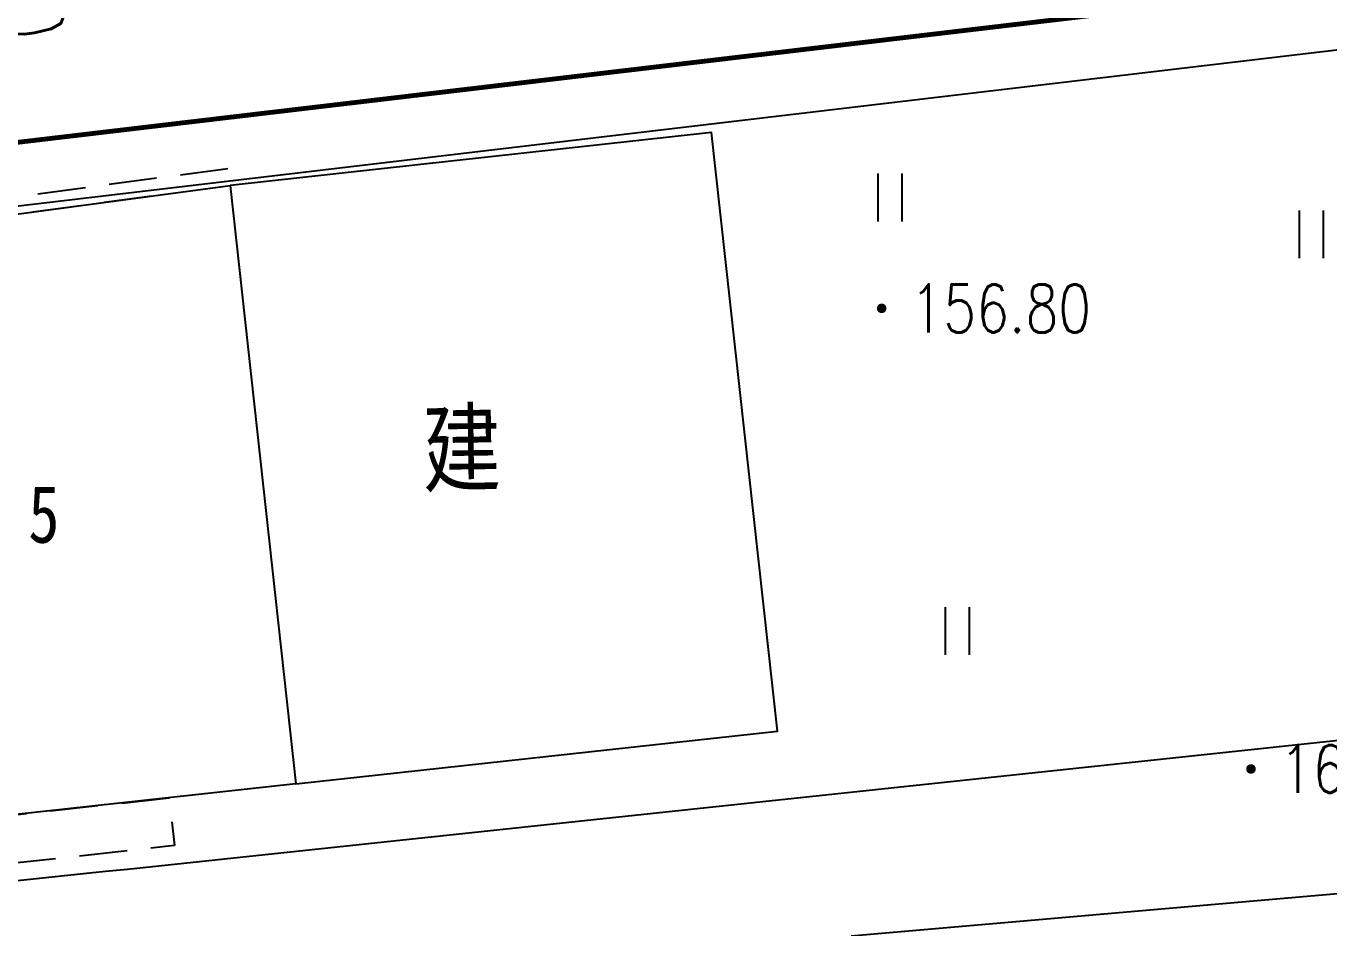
# Model space of a CAD drawing. Extents: x -809667 to 586099, y 3084146 to 3634412.
# Drawn here: x 381881.5 to 381908.68, y 3085644.25 to 3085663.07 of the extents above; entities that cross this region are included whole.
import ezdxf
from ezdxf.enums import TextEntityAlignment as Align

# ---------------------------------------------------------------- set-up
doc = ezdxf.new("R2010")
doc.units = 0
doc.header["$LTSCALE"] = 0.5
doc.header["$PDSIZE"] = 0.2
doc.linetypes.add('X5', pattern=[3, 2, -1])
doc.layers.get('0').update_dxf_attribs({"linetype": 'CONTINUOUS'})
doc.layers.get('Defpoints').update_dxf_attribs({"linetype": 'CONTINUOUS'})
for name, color, linetype in [('0-人行道线', 46, 'CONTINUOUS'), ('dxt', 252, 'CONTINUOUS'), ('GCD', 252, 'CONTINUOUS'), ('PUB_DIM', 3, 'CONTINUOUS'), ('道路', 4, 'CONTINUOUS')]:
    doc.layers.add(name, color=color, linetype=linetype)
doc.styles.add('_TCH_DIM_T3', font='SIMPLEX', dxfattribs={"width": 0.705882, "bigfont": 'GBCBIG'})
doc.styles.add('HZ', font='', dxfattribs={"width": 0.8})
doc.styles.get("Standard").update_dxf_attribs({"font": 'rs.shx', "bigfont": 'hztxt.shx'})
doc.styles.get('HZ').set_extended_font_data('NSimSun')
doc.linetypes.add('1161', pattern='A,0,[149,AAA.SHX,S=0.15,R=0,X=0,Y=0],-1.6', length=1.6)
doc.dimstyles.new('_TCH_ARCH&&1', dxfattribs={"dimtxt": 1.4875, "dimasz": 0.5, "dimexe": 1.25, "dimexo": 1.5, "dimgap": 0.63125, "dimtad": 1, "dimdec": 1, "dimzin": 0, "dimdsep": 46, "dimtxsty": '_TCH_DIM_T3', "dimblk": 'ARCHTICK', "dimcen": 0.09, "dimclrt": 7, "dimazin": 2, "dimtfac": 1, "dimtdec": 1, "dimtix": 1, "dimtmove": 2, "dimatfit": 3, "dimfxl": 0, "dimtolj": 1, "dimtzin": 0, "dimarcsym": 0})

# ---------------------------------------------------------------- blocks, each defined once
blk = doc.blocks.new('gc121')
at = {"color": 0}
for p, q in [((-0.5, -1), (-0.5, 1)), ((0.5, -1), (0.5, 1))]:
    blk.add_line(p, q, dxfattribs=at)
blk = doc.blocks.new('GC200')
at = {"color": 0, "linetype": 'Continuous', "const_width": 0.2, "flags": 128}
blk.add_lwpolyline([(-0.1, 0, 1), (0.1, 0, 1)], format="xyb", close=True, dxfattribs=at)
blk = doc.blocks.new('_ArchTick')
at = {"color": 0, "linetype": 'ByBlock', "const_width": 0.4}
blk.add_lwpolyline([(-0.5, -0.5), (0.5, 0.5)], dxfattribs=at)
blk = doc.blocks.new('*D117')
at = {"layer": 'Defpoints', "color": 0, "linetype": 'Continuous', "transparency": 16777216}
for p in [(381880.82, 3085669.303), (381880.605, 3085659.238), (381881.95, 3085659.391)]:
    blk.add_point(p, dxfattribs=at)
at = {"layer": 'PUB_DIM', "color": 0, "linetype": 'Continuous', "lineweight": -2, "transparency": 16777216}
for p, q in [((381879.33, 3085669.133), (381878.233, 3085669.008)), ((381879.475, 3085669.149), (381880.605, 3085659.238)), ((381880.46, 3085659.222), (381879.363, 3085659.097))]:
    blk.add_line(p, q, dxfattribs=at)
at = {"layer": 'PUB_DIM', "color": 0, "linetype": 'Continuous', "lineweight": -2, "transparency": 16777216, "xscale": 0.5, "yscale": 0.5, "zscale": 0.5}
for p, rotation in [((381879.475, 3085669.149), 96.5022101571952), ((381880.605, 3085659.238), 276.5022101571952)]:
    blk.add_blockref('_ArchTick', p, dxfattribs=dict(at, rotation=rotation))
at = {"layer": 'PUB_DIM', "color": 7, "linetype": 'Continuous', "transparency": 16777216, "insert": (381881.406, 3085664.349), "char_height": 1.4875, "attachment_point": 5, "rotation": 276.5022, "style": '_TCH_DIM_T3'}
blk.add_mtext('\\A1;10.0', dxfattribs=at)

msp = doc.modelspace()

# ---------------------------------------------------------------- linework, layer by layer
at = {"layer": '0-人行道线', "linetype": 'Continuous', "flags": 128}
msp.add_lwpolyline([(382021.822, 3085680.575), (382019.047, 3085676.707, -0.213756), (381983.717, 3085656.135), (381883.617, 3085645.472)], format="xyb", dxfattribs=at)
at = {"layer": '0-人行道线', "linetype": 'Continuous'}
msp.add_arc((381904.105, 3085436.022), 210.45, 95.5868, 99.60484, dxfattribs=at)
at = {"layer": 'dxt', "color": 252, "linetype": 'Continuous', "const_width": 0.1, "flags": 128}
msp.add_lwpolyline([(381867.825, 3085659.051), (381931.154, 3085666.536), (381933.109, 3085666.991), (381943.687, 3085668.156), (381949.759, 3085669.138)], dxfattribs=at)
at = {"layer": 'dxt', "color": 252, "linetype": 'Continuous', "flags": 128}
msp.add_lwpolyline([(381885.754, 3085659.747), (381887.124, 3085647.256), (381897.173, 3085648.358), (381895.802, 3085660.849)], close=True, dxfattribs=at)
at = {"layer": 'dxt', "color": 252, "linetype": 'X5', "elevation": -859.056, "flags": 128}
for points in [[(381875.695, 3085658.399), (381885.754, 3085659.747), (381885.707, 3085660.097), (381875.656, 3085658.75)], [(381877.148, 3085645.151), (381877.039, 3085646.149), (381884.488, 3085646.966), (381884.598, 3085645.968)]]:
    msp.add_lwpolyline(points, close=True, dxfattribs=at)
at = {"layer": 'dxt', "color": 252, "linetype": 'Continuous', "elevation": -859.056, "flags": 128}
msp.add_lwpolyline([(381885.754, 3085659.747), (381887.124, 3085647.256), (381877.039, 3085646.149), (381875.695, 3085658.399), (381885.754, 3085659.747)], close=True, dxfattribs=at)
at = {"layer": 'dxt', "color": 252, "linetype": '1161', "elevation": 173.855, "flags": 128}
msp.add_lwpolyline([(381898.712, 3085644.084), (381913.821, 3085645.403)], dxfattribs=at)
at = {"layer": '道路', "linetype": 'Continuous'}
msp.add_line((381855.039, 3085656.2, -859.056), (381990.585, 3085672.275, -859.056), dxfattribs=at)

# ---------------------------------------------------------------- block references
at = {"layer": 'dxt', "color": 8, "linetype": 'Continuous', "xscale": 0.5, "yscale": 0.5}
for p in [(381899.527, 3085659.497), (381908.319, 3085658.727), (381900.933, 3085650.447)]:
    msp.add_blockref('gc121', p, dxfattribs=at)
at = {"layer": 'GCD', "color": 8, "linetype": 'Continuous'}
ref = msp.add_blockref('GC200', (381899.35, 3085657.181, 156.798), dxfattribs=dict(at, xscale=0.5, yscale=0.5, zscale=0.5))
ref.add_attrib('height', '156.80', dxfattribs={"linetype": 'Continuous', "height": 1, "width": 0.8}).set_placement((381899.95, 3085657.181, 156.798), align=Align.MIDDLE_LEFT)
ref = msp.add_blockref('GC200', (381907.054, 3085647.568, 160.469), dxfattribs=dict(at, xscale=0.5, yscale=0.5, zscale=0.5))
ref.add_attrib('height', '160.47', dxfattribs={"linetype": 'Continuous', "height": 1, "width": 0.8}).set_placement((381907.654, 3085647.568, 160.469), align=Align.MIDDLE_LEFT)

# ---------------------------------------------------------------- texts
at = {"layer": 'dxt', "color": 252, "linetype": 'Continuous', "style": 'HZ', "width": 0.8}
msp.add_text('建', height=1.5, rotation=0.8, dxfattribs=at).set_placement((381890.589, 3085654.291), align=Align.MIDDLE)
msp.add_text('5', height=1.2, dxfattribs=at).set_placement((381881.544, 3085652.89), align=Align.MIDDLE_LEFT)

# ---------------------------------------------------------------- dimensions: what is measured, and where the dimension line sits
at = {"layer": 'PUB_DIM', "linetype": 'Continuous'}
dim = msp.add_aligned_dim(p1=(381880.82, 3085669.303), p2=(381881.95, 3085659.391), distance=-1.354, dimstyle='_TCH_ARCH&&1', dxfattribs=at)
dim.commit()
dim.dimension.update_dxf_attribs({"geometry": '*D117', "text_midpoint": (381881.406, 3085664.349)})

doc.saveas('drawing.dxf')
